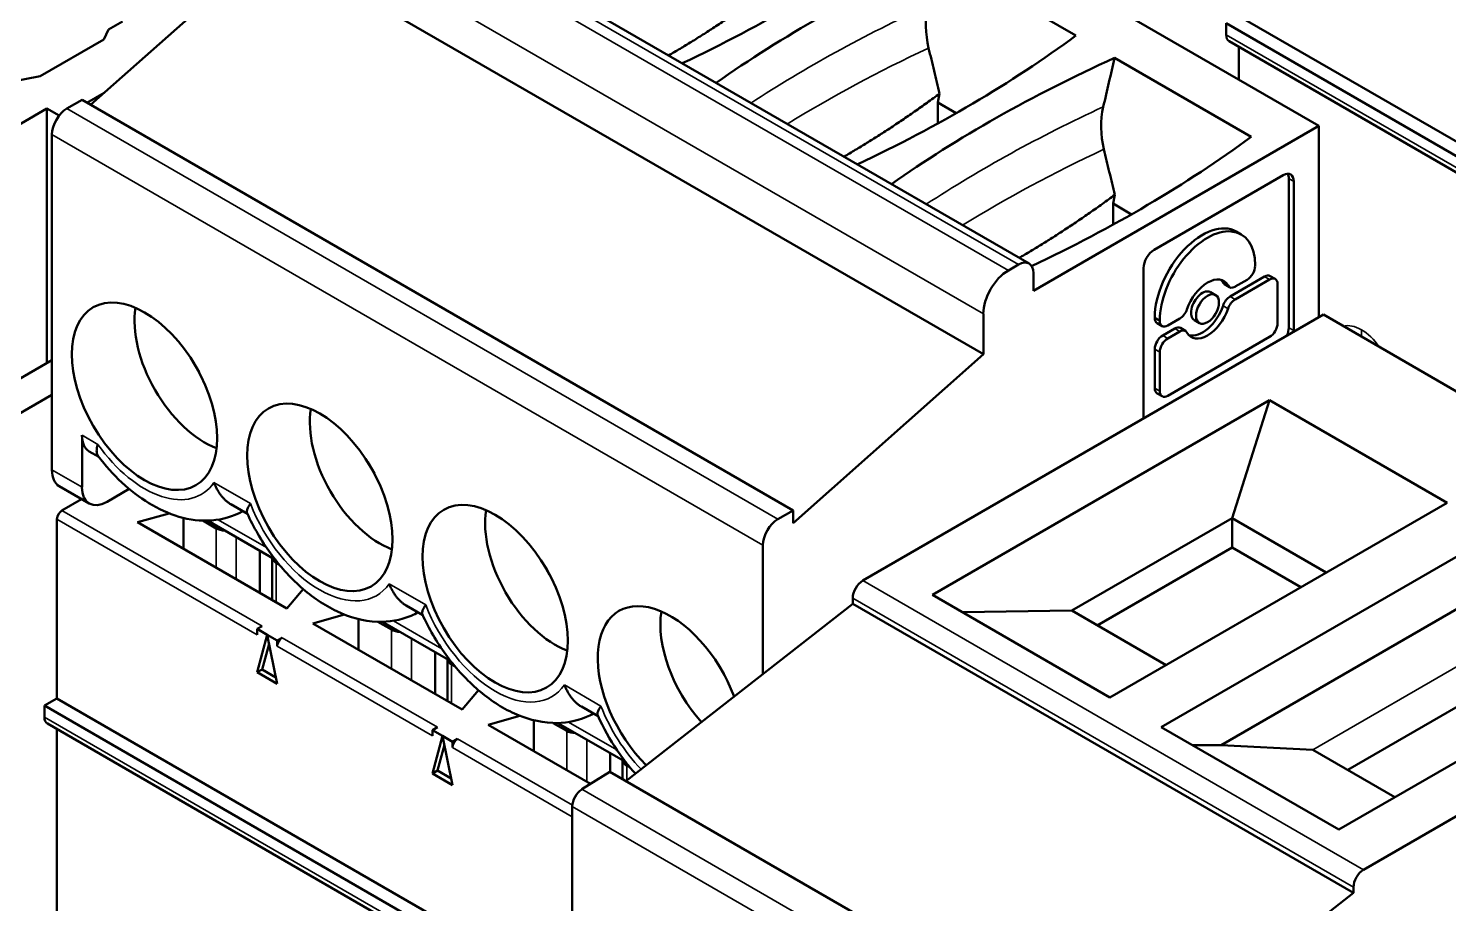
# Model space of a CAD drawing. Header units: millimetres. Extents: x 3118 to 4801, y 919 to 1849.
# Drawn here: x 4009.22 to 4029.27, y 1685.14 to 1697.5 of the extents above; entities that cross this region are included whole.
import ezdxf

# ---------------------------------------------------------------- set-up
doc = ezdxf.new("R2010")
doc.units = ezdxf.units.MM
doc.header["$LTSCALE"] = 1.8
doc.layers.add('외형선(ISO)', color=7, linetype='Continuous', lineweight=50)
doc.layers.add('좁은 외형선(ISO)', color=7, linetype='Continuous', lineweight=35)

msp = doc.modelspace()

# ---------------------------------------------------------------- linework, layer by layer
at = {"layer": '외형선(ISO)'}
for p, q in [((4017.4, 1701.916), (4027.441, 1696.119)), ((4013.308, 1699.972), (4023.349, 1694.174)), ((4010.097, 1696.416), (4012.663, 1698.691)), ((4022.704, 1692.894), (4012.663, 1698.691)), ((4022.083, 1698.507), (4024.011, 1697.394)), ((4033.587, 1693.469), (4026.31, 1697.67)), ((4010.283, 1697.338), (4010.352, 1697.48)), ((4010.352, 1697.48), (4010.548, 1697.593)), ((4033.587, 1693.265), (4026.133, 1697.568)), ((4026.133, 1697.405), (4026.133, 1697.568)), ((4010.283, 1697.338), (4009.385, 1696.819)), ((4026.174, 1697.314), (4033.587, 1693.034)), ((4026.31, 1696.772), (4026.31, 1697.235)), ((4024.558, 1697.078), (4026.486, 1695.965)), ((4009.385, 1696.819), (4008.717, 1696.691)), ((4009.764, 1696.364), (4009.976, 1696.487)), ((4020.017, 1690.689), (4009.976, 1696.487)), ((4010.288, 1696.585), (4010.046, 1696.446)), ((4022.06, 1696.45), (4022.086, 1696.575)), ((4022.321, 1696.299), (4022.06, 1696.45)), ((4022.06, 1696.153), (4022.06, 1696.45)), ((4009.481, 1696.364), (4008.561, 1695.833)), ((4009.481, 1696.364), (4009.481, 1692.772)), ((4009.653, 1696.265), (4009.481, 1696.364)), ((4023.411, 1693.792), (4027.441, 1696.119)), ((4027.441, 1696.119), (4027.441, 1693.417)), ((4009.551, 1691.261), (4009.551, 1695.997)), ((4025.115, 1694.368), (4026.939, 1695.421)), ((4027.017, 1695.375), (4027.017, 1693.27)), ((4027.088, 1695.335), (4027.088, 1693.229)), ((4024.535, 1695.021), (4024.561, 1695.146)), ((4024.796, 1694.87), (4024.535, 1695.021)), ((4024.535, 1694.724), (4024.535, 1695.021)), ((4026.274, 1694.627), (4026.344, 1694.586)), ((4023.057, 1694.078), (4023.199, 1694.16)), ((4023.411, 1694.037), (4023.411, 1693.792)), ((4024.966, 1692.005), (4024.966, 1694.11)), ((4026.541, 1694.141), (4026.541, 1694.151)), ((4026.11, 1693.882), (4026.181, 1693.841)), ((4026.189, 1693.71), (4026.675, 1693.991)), ((4026.746, 1693.95), (4026.26, 1693.669)), ((4026.26, 1693.849), (4026.43, 1693.947)), ((4026.754, 1693.998), (4026.825, 1693.958)), ((4026.858, 1693.333), (4026.858, 1693.885)), ((4025.912, 1693.772), (4025.983, 1693.731)), ((4021.001, 1689.698), (4027.506, 1693.454)), ((4022.704, 1692.894), (4022.704, 1693.466)), ((4034.577, 1689.371), (4027.506, 1693.454)), ((4025.125, 1693.415), (4025.125, 1693.405)), ((4025.158, 1693.333), (4025.229, 1693.292)), ((4025.196, 1693.374), (4025.196, 1693.364)), ((4025.237, 1693.16), (4025.407, 1693.258)), ((4025.308, 1693.3), (4025.478, 1693.398)), ((4025.486, 1693.266), (4025.557, 1693.225)), ((4025.684, 1693.376), (4025.755, 1693.335)), ((4025.478, 1693.217), (4025.308, 1693.119)), ((4025.308, 1692.309), (4026.746, 1693.139)), ((4020.017, 1690.511), (4022.704, 1692.894)), ((4025.125, 1692.414), (4025.125, 1692.967)), ((4025.196, 1692.926), (4025.196, 1692.373)), ((4007.536, 1691.649), (4009.551, 1692.812)), ((4011.537, 1692.8), (4011.629, 1692.64)), ((4007.96, 1691.404), (4009.551, 1692.322)), ((4026.745, 1692.246), (4021.984, 1689.498)), ((4025.158, 1692.342), (4025.229, 1692.301)), ((4026.745, 1692.246), (4026.216, 1690.582)), ((4029.253, 1690.799), (4026.745, 1692.246)), ((4009.976, 1691.016), (4009.976, 1691.751)), ((4010.213, 1691.445), (4010.079, 1691.522)), ((4014.012, 1691.371), (4014.104, 1691.211)), ((4009.655, 1691.032), (4010.079, 1690.787)), ((4009.971, 1690.85), (4009.693, 1690.689)), ((4010.642, 1690.993), (4010.329, 1690.812)), ((4011.208, 1690.648), (4010.761, 1690.522)), ((4012.313, 1690.641), (4012.078, 1690.776)), ((4019.804, 1690.567), (4020.017, 1690.689)), ((4020.017, 1690.689), (4020.017, 1690.511)), ((4029.253, 1690.799), (4024.492, 1688.05)), ((4009.622, 1688.036), (4009.622, 1690.567)), ((4010.761, 1690.522), (4012.868, 1689.305)), ((4011.408, 1690.149), (4011.408, 1690.584)), ((4011.871, 1690.436), (4011.68, 1690.546)), ((4011.746, 1690.546), (4012.708, 1689.99)), ((4023.953, 1689.276), (4026.216, 1690.582)), ((4026.216, 1690.582), (4026.216, 1690.166)), ((4026.216, 1690.582), (4027.547, 1689.813)), ((4029.978, 1690.38), (4025.217, 1687.631)), ((4012.486, 1689.526), (4012.486, 1690.118)), ((4012.661, 1690.018), (4012.661, 1689.425)), ((4019.592, 1688.382), (4019.592, 1690.2)), ((4024.313, 1689.067), (4026.216, 1690.166)), ((4026.216, 1690.166), (4027.186, 1689.605)), ((4012.764, 1689.92), (4012.719, 1689.946)), ((4016.487, 1689.942), (4016.579, 1689.782)), ((4012.868, 1689.305), (4013.099, 1689.58)), ((4020.859, 1689.453), (4020.859, 1689.371)), ((4021.984, 1689.498), (4024.492, 1688.05)), ((4026.063, 1687.375), (4029.731, 1689.492)), ((4013.235, 1689.093), (4013.683, 1689.219)), ((4014.788, 1689.212), (4014.553, 1689.347)), ((4017.655, 1686.869), (4020.859, 1689.371)), ((4027.93, 1685.289), (4020.859, 1689.371)), ((4023.953, 1689.276), (4022.408, 1689.253)), ((4023.953, 1689.276), (4025.284, 1688.507)), ((4028.072, 1685.616), (4034.577, 1689.371)), ((4012.451, 1689.016), (4012.521, 1689.056)), ((4012.451, 1689.016), (4012.592, 1688.934)), ((4012.451, 1688.934), (4012.451, 1689.016)), ((4013.235, 1689.093), (4015.343, 1687.877)), ((4013.882, 1688.72), (4013.882, 1689.155)), ((4014.155, 1689.117), (4014.346, 1689.007)), ((4014.221, 1689.117), (4015.183, 1688.561)), ((4012.592, 1688.934), (4012.45, 1688.404)), ((4012.592, 1688.934), (4012.733, 1688.852)), ((4012.734, 1688.24), (4012.592, 1688.934)), ((4012.733, 1688.852), (4012.804, 1688.893)), ((4012.733, 1688.852), (4012.733, 1688.771)), ((4032.486, 1688.932), (4027.724, 1686.184)), ((4012.521, 1688.444), (4012.618, 1688.807)), ((4014.961, 1688.097), (4014.961, 1688.69)), ((4012.45, 1688.404), (4012.521, 1688.444)), ((4012.715, 1688.332), (4012.521, 1688.444)), ((4015.136, 1688.589), (4015.136, 1687.996)), ((4015.239, 1688.492), (4015.194, 1688.518)), ((4018.962, 1688.513), (4019.054, 1688.353)), ((4012.45, 1688.404), (4012.734, 1688.24)), ((4009.445, 1687.934), (4009.622, 1688.036)), ((4016.899, 1683.834), (4009.622, 1688.036)), ((4015.343, 1687.877), (4015.574, 1688.151)), ((4029.751, 1688.124), (4027.849, 1687.026)), ((4016.899, 1683.63), (4009.445, 1687.934)), ((4009.445, 1687.77), (4009.445, 1687.934)), ((4017.263, 1687.783), (4017.028, 1687.919)), ((4009.487, 1687.679), (4016.899, 1683.399)), ((4014.925, 1687.587), (4014.996, 1687.628)), ((4015.71, 1687.664), (4016.158, 1687.79)), ((4015.71, 1687.664), (4017.158, 1686.829)), ((4016.357, 1687.291), (4016.357, 1687.727)), ((4016.63, 1687.688), (4016.82, 1687.579)), ((4016.695, 1687.688), (4017.658, 1687.133)), ((4027.724, 1686.184), (4025.217, 1687.631)), ((4009.622, 1683.545), (4009.622, 1687.601)), ((4014.925, 1687.587), (4015.067, 1687.505)), ((4014.925, 1687.505), (4014.925, 1687.587)), ((4015.067, 1687.505), (4014.925, 1686.975)), ((4015.209, 1686.811), (4015.067, 1687.505)), ((4015.067, 1687.505), (4015.208, 1687.423)), ((4015.208, 1687.423), (4015.279, 1687.464)), ((4015.208, 1687.423), (4015.208, 1687.342)), ((4014.995, 1687.016), (4015.093, 1687.379)), ((4017.436, 1686.996), (4017.436, 1687.261)), ((4026.063, 1687.375), (4025.661, 1687.375)), ((4027.357, 1687.31), (4026.063, 1687.375)), ((4027.357, 1687.31), (4028.516, 1686.641)), ((4014.925, 1686.975), (4014.995, 1687.016)), ((4015.19, 1686.903), (4014.995, 1687.016)), ((4017.61, 1687.16), (4017.61, 1686.895)), ((4017.714, 1687.063), (4017.669, 1687.089)), ((4014.925, 1686.975), (4015.209, 1686.811)), ((4017.43, 1687), (4017.035, 1686.752)), ((4024.501, 1682.917), (4017.43, 1687)), ((4016.899, 1680.447), (4016.899, 1686.51)), ((4024.64, 1682.719), (4027.93, 1685.289)), ((4027.93, 1685.371), (4027.93, 1685.289))]:
    msp.add_line(p, q, dxfattribs=at)
for centre, major_axis, ratio, start_param, end_param in [((4005.79, 1705.942), (20, 0), 0.57735, 5.397834, 5.618878), ((4034.413, 1689.416), (-20, 0), 0.57735, 5.376697, 5.59774), ((4022.635, 1697.403), (-0.213, 0.99), 0.718086, 0.992119, 1.603505), ((4008.264, 1704.513), (20, 0), 0.57735, 5.397834, 5.618878), ((4026.274, 1697.487), (-0.1, -0.173), 0.57735, 5.497787, 6.283185), ((4036.888, 1687.987), (-20, 0), 0.57735, 5.376697, 5.59774), ((4036.888, 1680.625), (-13.016, -69.532), 0.218386, 4.514556, 4.524759), ((4009.764, 1696.119), (-0.15, -0.26), 0.57735, 3.926991, 5.497787), ((4025.109, 1695.974), (-0.213, 0.99), 0.718086, 0.992119, 1.603505), ((4010.739, 1703.084), (20, 0), 0.57735, 5.396921, 5.618878), ((4026.939, 1695.249), (0.105, 0.183), 0.57735, 5.497787, 7.068583), ((4026.868, 1695.289), (0.105, 0.183), 0.57735, 5.497787, 5.941106), ((4025.798, 1693.804), (0.476, 0.824), 0.57735, 0, 2.356194), ((4025.869, 1693.763), (0.476, 0.824), 0.57735, 5.497787, 8.63938), ((4023.199, 1693.915), (0.15, 0.26), 0.57735, 5.497787, 7.068583), ((4025.115, 1694.196), (-0.105, -0.183), 0.57735, 3.926991, 5.497787), ((4023.057, 1693.67), (-0.25, -0.433), 0.57735, 3.926991, 5.497787), ((4026.43, 1694.076), (0.079, 0.137), 0.57735, 3.926991, 5.497787), ((4025.869, 1693.533), (0.228, 0.396), 0.57735, 5.949564, 8.187603), ((4025.798, 1693.574), (0.228, 0.396), 0.57735, 5.949564, 6.127739), ((4026.189, 1694.019), (-0.079, -0.137), 0.57735, 5.949564, 6.283185), ((4026.26, 1693.978), (-0.079, -0.137), 0.57735, 5.949564, 7.068583), ((4026.675, 1693.861), (0.079, 0.137), 0.57735, 0, 0.785398), ((4026.746, 1693.821), (0.079, 0.137), 0.57735, 5.497787, 7.068583), ((4025.798, 1693.574), (0.114, 0.198), 0.57735, 0, 3.141593), ((4026.189, 1693.581), (-0.079, -0.137), 0.57735, 3.926991, 5.04601), ((4026.26, 1693.54), (-0.079, -0.137), 0.57735, 3.926991, 5.04601), ((4011.708, 1692.792), (-0.7, 1.212), 0.57735, 0.613952, 2.52764), ((4025.478, 1693.527), (0.079, 0.137), 0.57735, 3.926991, 5.04601), ((4025.869, 1693.533), (-0.228, -0.396), 0.57735, 5.949564, 8.187603), ((4025.798, 1693.574), (-0.228, -0.396), 0.57735, 0.155447, 1.904417), ((4025.237, 1693.469), (-0.079, -0.137), 0.57735, 5.497787, 6.283185), ((4025.308, 1693.429), (-0.079, -0.137), 0.57735, 5.497787, 7.068583), ((4025.407, 1693.129), (0.079, 0.137), 0.57735, 0, 0.785398), ((4025.478, 1693.088), (0.079, 0.137), 0.57735, 5.949564, 7.068583), ((4026.746, 1693.268), (0.079, 0.137), 0.57735, 3.926991, 5.497787), ((4026.868, 1693.184), (0.105, 0.183), 0.57735, 4.887569, 5.497787), ((4026.939, 1693.143), (0.105, 0.183), 0.57735, 5.398973, 5.497787), ((4025.237, 1693.031), (-0.079, -0.137), 0.57735, 3.926991, 5.497787), ((4025.308, 1692.99), (-0.079, -0.137), 0.57735, 3.926991, 5.497787), ((4025.237, 1692.479), (-0.079, -0.137), 0.57735, 5.497787, 6.283185), ((4025.308, 1692.438), (-0.079, -0.137), 0.57735, 5.497787, 7.068583), ((4014.183, 1691.363), (-0.7, 1.212), 0.57735, 0.613952, 2.52764), ((4025.115, 1692.091), (-0.105, -0.183), 0.57735, 5.497787, 5.596602), ((4010.329, 1691.955), (-0.25, -0.433), 0.57735, 5.497787, 6.283185), ((4009.905, 1691.465), (-0.25, -0.433), 0.57735, 5.497787, 6.283185), ((4010.329, 1691.22), (-0.25, -0.433), 0.57735, 5.497787, 7.068583), ((4009.693, 1690.608), (-0.05, -0.0866), 0.57735, 3.926991, 5.497787), ((4016.658, 1689.934), (-0.7, 1.212), 0.57735, 0.613952, 2.52764), ((4012.012, 1690.518), (0.2, 0), 0.57735, 3.926991, 4.616874), ((4019.804, 1690.322), (-0.15, -0.26), 0.57735, 3.926991, 5.497787), ((4012.861, 1690.028), (-0.2, 0), 0.57735, 0.095515, 0.785398), ((4021.001, 1689.535), (-0.1, -0.173), 0.57735, 3.926991, 5.497787), ((4018.284, 1688.015), (-0.725, 1.256), 0.57735, 4.426794, 8.301264), ((4019.133, 1688.505), (-0.7, 1.212), 0.57735, 0.613952, 1.928356), ((4012.804, 1688.812), (-0.05, -0.0866), 0.57735, 3.926991, 5.497787), ((4014.487, 1689.089), (0.2, 0), 0.57735, 3.926991, 4.616874), ((4015.336, 1688.599), (-0.2, 0), 0.57735, 0.095515, 0.785398), ((4009.587, 1687.852), (-0.1, -0.173), 0.57735, 5.497787, 6.283185), ((4015.279, 1687.383), (-0.05, -0.0866), 0.57735, 3.926991, 5.497787), ((4016.962, 1687.66), (0.2, 0), 0.57735, 3.926991, 4.616874), ((4017.81, 1687.17), (-0.2, 0), 0.57735, 0.095515, 0.785398), ((4017.041, 1686.592), (-0.1, -0.173), 0.57735, 3.970624, 5.497787), ((4028.072, 1685.452), (-0.1, -0.173), 0.57735, 3.926991, 5.497787)]:
    msp.add_ellipse(centre, major_axis=major_axis, ratio=ratio, start_param=start_param, end_param=end_param, dxfattribs=at)
for centre, major_axis in [((4010.86, 1692.302), (-0.725, 1.256)), ((4025.869, 1693.533), (-0.114, -0.198)), ((4013.334, 1690.873), (-0.725, 1.256)), ((4015.809, 1689.444), (-0.725, 1.256))]:
    msp.add_ellipse(centre, major_axis=major_axis, ratio=0.57735, dxfattribs=at)
for points in [[(4019.611, 1698.004), (4018.933, 1697.503), (4018.259, 1697.113)], [(4022.086, 1696.575), (4021.408, 1696.074), (4020.734, 1695.684)], [(4024.561, 1695.146), (4023.883, 1694.645), (4023.209, 1694.255)]]:
    msp.add_rational_spline(points, [1.02770253116, 1.03021040397, 1.03021599738], degree=2, dxfattribs=at)
for points, knots in [([(4021.931, 1697.218), (4021.944, 1697.164), (4021.957, 1697.111), (4021.97, 1697.057), (4021.983, 1697.004), (4021.996, 1696.95), (4022.008, 1696.896), (4022.021, 1696.843), (4022.034, 1696.789), (4022.047, 1696.736), (4022.06, 1696.682), (4022.073, 1696.629), (4022.086, 1696.575)], [27.3487746, 27.3487746, 27.3487746, 27.3487746, 27.5141397, 27.5141397, 27.5141397, 27.6795053, 27.6795053, 27.6795053, 27.8448716, 27.8448716, 27.8448716, 28.0102384, 28.0102384, 28.0102384, 28.0102384]), ([(4024.406, 1695.789), (4024.419, 1695.735), (4024.432, 1695.682), (4024.445, 1695.628), (4024.458, 1695.575), (4024.47, 1695.521), (4024.483, 1695.468), (4024.496, 1695.414), (4024.509, 1695.36), (4024.522, 1695.307), (4024.535, 1695.253), (4024.548, 1695.2), (4024.561, 1695.146)], [27.3487746, 27.3487746, 27.3487746, 27.3487746, 27.5141397, 27.5141397, 27.5141397, 27.6795053, 27.6795053, 27.6795053, 27.8448716, 27.8448716, 27.8448716, 28.0102384, 28.0102384, 28.0102384, 28.0102384]), ([(4010.2, 1691.621), (4010.196, 1691.611), (4010.193, 1691.6), (4010.191, 1691.59), (4010.188, 1691.579), (4010.186, 1691.569), (4010.185, 1691.56), (4010.184, 1691.55), (4010.183, 1691.541), (4010.183, 1691.532), (4010.183, 1691.523), (4010.183, 1691.515), (4010.184, 1691.507), (4010.186, 1691.499), (4010.187, 1691.492), (4010.189, 1691.485), (4010.192, 1691.478), (4010.195, 1691.472), (4010.198, 1691.466), (4010.2, 1691.463), (4010.202, 1691.46), (4010.204, 1691.458)], [0, 0, 0, 0, 0.0500439, 0.0500439, 0.0500439, 0.1003298, 0.1003298, 0.1003298, 0.1506336, 0.1506336, 0.1506336, 0.2007383, 0.2007383, 0.2007383, 0.2507413, 0.2507413, 0.2507413, 0.3010207, 0.3010207, 0.3010207, 0.3259682, 0.3259682, 0.3259682, 0.3259682]), ([(4010.204, 1691.458), (4010.306, 1691.323), (4010.418, 1691.197), (4010.658, 1690.973), (4010.786, 1690.874), (4011.056, 1690.71), (4011.197, 1690.644), (4011.494, 1690.558), (4011.65, 1690.537), (4011.958, 1690.56), (4012.11, 1690.603), (4012.246, 1690.678), (4012.247, 1690.678), (4012.247, 1690.679)], [2.570912, 2.570912, 2.570912, 2.570912, 2.842128, 2.842128, 3.113344, 3.113344, 3.384559, 3.384559, 3.655775, 3.655775, 3.915873, 3.915873, 3.916819, 3.916819, 3.916819, 3.916819]), ([(4012.078, 1690.776), (4012.074, 1690.779), (4012.069, 1690.781), (4012.065, 1690.784), (4012.053, 1690.792), (4012.041, 1690.8), (4012.029, 1690.81), (4012.017, 1690.819), (4012.006, 1690.829), (4011.995, 1690.839), (4011.984, 1690.85), (4011.973, 1690.861), (4011.963, 1690.873), (4011.953, 1690.884), (4011.943, 1690.897), (4011.934, 1690.909), (4011.924, 1690.922), (4011.915, 1690.935), (4011.906, 1690.949), (4011.898, 1690.963), (4011.889, 1690.977), (4011.882, 1690.992), (4011.874, 1691.006), (4011.866, 1691.021), (4011.859, 1691.036), (4011.852, 1691.052), (4011.845, 1691.067), (4011.839, 1691.083)], [0.5832526, 0.5832526, 0.5832526, 0.5832526, 0.6016391, 0.6016391, 0.6016391, 0.6542184, 0.6542184, 0.6542184, 0.7068174, 0.7068174, 0.7068174, 0.759171, 0.759171, 0.759171, 0.8114111, 0.8114111, 0.8114111, 0.8636676, 0.8636676, 0.8636676, 0.9158958, 0.9158958, 0.9158958, 0.9682186, 0.9682186, 0.9682186, 1.0204727, 1.0204727, 1.0204727, 1.0204727]), ([(4012.308, 1690.651), (4012.307, 1690.654), (4012.306, 1690.657), (4012.305, 1690.66), (4012.305, 1690.665), (4012.304, 1690.67), (4012.305, 1690.676), (4012.305, 1690.681), (4012.306, 1690.687), (4012.307, 1690.694), (4012.309, 1690.7), (4012.311, 1690.707), (4012.314, 1690.714), (4012.317, 1690.721), (4012.32, 1690.728), (4012.324, 1690.736), (4012.328, 1690.744), (4012.333, 1690.752), (4012.338, 1690.76), (4012.343, 1690.768), (4012.348, 1690.777), (4012.355, 1690.786)], [0.6696626, 0.6696626, 0.6696626, 0.6696626, 0.7057633, 0.7057633, 0.7057633, 0.7581259, 0.7581259, 0.7581259, 0.8103638, 0.8103638, 0.8103638, 0.8626229, 0.8626229, 0.8626229, 0.9148484, 0.9148484, 0.9148484, 0.9671682, 0.9671682, 0.9671682, 1.0194216, 1.0194216, 1.0194216, 1.0194216]), ([(4012.308, 1690.651), (4012.398, 1690.452), (4012.509, 1690.261), (4012.765, 1689.908), (4012.91, 1689.746), (4013.224, 1689.468), (4013.394, 1689.352), (4013.755, 1689.181), (4013.948, 1689.125), (4014.308, 1689.112), (4014.473, 1689.138), (4014.659, 1689.217), (4014.691, 1689.232), (4014.722, 1689.25)], [2.185909, 2.185909, 2.185909, 2.185909, 2.534125, 2.534125, 2.882342, 2.882342, 3.230558, 3.230558, 3.578774, 3.578774, 3.856739, 3.856739, 3.916819, 3.916819, 3.916819, 3.916819]), ([(4014.553, 1689.347), (4014.548, 1689.35), (4014.544, 1689.353), (4014.54, 1689.355), (4014.528, 1689.363), (4014.516, 1689.371), (4014.504, 1689.381), (4014.492, 1689.39), (4014.481, 1689.4), (4014.47, 1689.41), (4014.459, 1689.421), (4014.448, 1689.432), (4014.438, 1689.444), (4014.428, 1689.455), (4014.418, 1689.468), (4014.408, 1689.481), (4014.399, 1689.493), (4014.39, 1689.507), (4014.381, 1689.52), (4014.373, 1689.534), (4014.364, 1689.548), (4014.356, 1689.563), (4014.348, 1689.577), (4014.341, 1689.592), (4014.334, 1689.608), (4014.327, 1689.623), (4014.32, 1689.638), (4014.314, 1689.654)], [0.5832526, 0.5832526, 0.5832526, 0.5832526, 0.6016391, 0.6016391, 0.6016391, 0.6542184, 0.6542184, 0.6542184, 0.7068174, 0.7068174, 0.7068174, 0.759171, 0.759171, 0.759171, 0.8114111, 0.8114111, 0.8114111, 0.8636676, 0.8636676, 0.8636676, 0.9158958, 0.9158958, 0.9158958, 0.9682186, 0.9682186, 0.9682186, 1.0204727, 1.0204727, 1.0204727, 1.0204727]), ([(4014.783, 1689.222), (4014.782, 1689.225), (4014.781, 1689.228), (4014.78, 1689.231), (4014.779, 1689.236), (4014.779, 1689.241), (4014.779, 1689.247), (4014.78, 1689.252), (4014.781, 1689.258), (4014.782, 1689.265), (4014.784, 1689.271), (4014.786, 1689.278), (4014.789, 1689.285), (4014.792, 1689.292), (4014.795, 1689.299), (4014.799, 1689.307), (4014.803, 1689.315), (4014.808, 1689.323), (4014.813, 1689.331), (4014.818, 1689.339), (4014.823, 1689.348), (4014.829, 1689.357)], [0.6696626, 0.6696626, 0.6696626, 0.6696626, 0.7057633, 0.7057633, 0.7057633, 0.7581259, 0.7581259, 0.7581259, 0.8103638, 0.8103638, 0.8103638, 0.8626229, 0.8626229, 0.8626229, 0.9148484, 0.9148484, 0.9148484, 0.9671682, 0.9671682, 0.9671682, 1.0194216, 1.0194216, 1.0194216, 1.0194216]), ([(4014.783, 1689.222), (4014.873, 1689.023), (4014.984, 1688.832), (4015.24, 1688.479), (4015.385, 1688.317), (4015.699, 1688.04), (4015.868, 1687.923), (4016.23, 1687.752), (4016.423, 1687.696), (4016.783, 1687.683), (4016.948, 1687.709), (4017.133, 1687.788), (4017.166, 1687.803), (4017.197, 1687.821)], [2.185909, 2.185909, 2.185909, 2.185909, 2.534125, 2.534125, 2.882342, 2.882342, 3.230558, 3.230558, 3.578774, 3.578774, 3.856739, 3.856739, 3.916819, 3.916819, 3.916819, 3.916819]), ([(4017.028, 1687.919), (4017.023, 1687.921), (4017.019, 1687.924), (4017.015, 1687.926), (4017.002, 1687.934), (4016.99, 1687.943), (4016.979, 1687.952), (4016.967, 1687.961), (4016.956, 1687.971), (4016.945, 1687.982), (4016.934, 1687.992), (4016.923, 1688.003), (4016.913, 1688.015), (4016.903, 1688.027), (4016.893, 1688.039), (4016.883, 1688.052), (4016.874, 1688.064), (4016.865, 1688.078), (4016.856, 1688.091), (4016.847, 1688.105), (4016.839, 1688.119), (4016.831, 1688.134), (4016.823, 1688.148), (4016.816, 1688.163), (4016.809, 1688.179), (4016.802, 1688.194), (4016.795, 1688.21), (4016.789, 1688.225)], [0.5832526, 0.5832526, 0.5832526, 0.5832526, 0.6016391, 0.6016391, 0.6016391, 0.6542184, 0.6542184, 0.6542184, 0.7068174, 0.7068174, 0.7068174, 0.759171, 0.759171, 0.759171, 0.8114111, 0.8114111, 0.8114111, 0.8636676, 0.8636676, 0.8636676, 0.9158958, 0.9158958, 0.9158958, 0.9682186, 0.9682186, 0.9682186, 1.0204727, 1.0204727, 1.0204727, 1.0204727]), ([(4017.258, 1687.793), (4017.257, 1687.796), (4017.256, 1687.799), (4017.255, 1687.802), (4017.254, 1687.807), (4017.254, 1687.812), (4017.254, 1687.818), (4017.255, 1687.823), (4017.256, 1687.829), (4017.257, 1687.836), (4017.259, 1687.842), (4017.261, 1687.849), (4017.264, 1687.856), (4017.267, 1687.863), (4017.27, 1687.871), (4017.274, 1687.878), (4017.278, 1687.886), (4017.282, 1687.894), (4017.287, 1687.902), (4017.293, 1687.911), (4017.298, 1687.919), (4017.304, 1687.928)], [0.6696626, 0.6696626, 0.6696626, 0.6696626, 0.7057633, 0.7057633, 0.7057633, 0.7581259, 0.7581259, 0.7581259, 0.8103638, 0.8103638, 0.8103638, 0.8626229, 0.8626229, 0.8626229, 0.9148484, 0.9148484, 0.9148484, 0.9671682, 0.9671682, 0.9671682, 1.0194216, 1.0194216, 1.0194216, 1.0194216]), ([(4017.258, 1687.793), (4017.336, 1687.622), (4017.429, 1687.456), (4017.613, 1687.185), (4017.699, 1687.076), (4017.79, 1686.975)], [2.185909, 2.185909, 2.185909, 2.185909, 2.4859649, 2.4859649, 2.7076018, 2.7076018, 2.7076018, 2.7076018])]:
    msp.add_open_spline(points, degree=3, knots=knots, dxfattribs=at)
at = {"layer": '좁은 외형선(ISO)'}
for p, q in [((4013.016, 1699.875), (4023.057, 1694.078)), ((4013.158, 1699.957), (4023.199, 1694.16)), ((4022.704, 1693.466), (4012.663, 1699.263)), ((4033.587, 1693.102), (4026.133, 1697.405)), ((4019.804, 1690.567), (4009.764, 1696.364)), ((4019.592, 1690.2), (4009.551, 1695.997)), ((4027.088, 1695.335), (4027.017, 1695.375)), ((4026.159, 1693.864), (4026.089, 1693.905)), ((4026.675, 1693.991), (4026.746, 1693.95)), ((4026.189, 1693.71), (4026.26, 1693.669)), ((4026.159, 1693.538), (4026.089, 1693.579)), ((4025.196, 1693.374), (4025.125, 1693.415)), ((4025.196, 1693.364), (4025.125, 1693.405)), ((4025.407, 1693.258), (4025.478, 1693.217)), ((4027.088, 1693.229), (4027.017, 1693.27)), ((4028.042, 1693.144), (4028.042, 1693.241)), ((4025.237, 1693.16), (4025.308, 1693.119)), ((4025.196, 1692.926), (4025.125, 1692.967)), ((4025.196, 1692.373), (4025.125, 1692.414)), ((4010.2, 1691.621), (4009.976, 1691.751)), ((4009.976, 1691.016), (4009.551, 1691.261)), ((4012.355, 1690.786), (4011.839, 1691.083)), ((4009.693, 1690.689), (4012.521, 1689.056)), ((4012.451, 1688.934), (4009.622, 1690.567)), ((4011.871, 1689.881), (4011.871, 1690.436)), ((4011.898, 1690.559), (4012.58, 1690.166)), ((4012.154, 1689.718), (4012.154, 1690.31)), ((4012.719, 1689.946), (4012.719, 1689.391)), ((4014.829, 1689.357), (4014.314, 1689.654)), ((4021.001, 1689.698), (4028.072, 1685.616)), ((4020.859, 1689.453), (4027.93, 1685.371)), ((4014.373, 1689.13), (4015.055, 1688.737)), ((4012.804, 1688.893), (4014.996, 1687.628)), ((4014.346, 1688.452), (4014.346, 1689.007)), ((4014.628, 1688.289), (4014.628, 1688.882)), ((4014.925, 1687.505), (4012.733, 1688.771)), ((4029.62, 1688.616), (4027.357, 1687.31)), ((4015.194, 1688.518), (4015.194, 1687.962)), ((4017.304, 1687.928), (4016.789, 1688.225)), ((4016.899, 1683.467), (4009.445, 1687.77)), ((4016.848, 1687.702), (4017.53, 1687.308)), ((4015.279, 1687.464), (4016.9, 1686.528)), ((4016.82, 1687.023), (4016.82, 1687.579)), ((4017.103, 1686.86), (4017.103, 1687.453)), ((4016.899, 1686.365), (4015.208, 1687.342)), ((4017.669, 1687.089), (4017.669, 1686.88)), ((4017.035, 1686.752), (4024.106, 1682.669)), ((4023.97, 1682.428), (4016.899, 1686.51))]:
    msp.add_line(p, q, dxfattribs=at)
for centre, major_axis, start_param, end_param in [((4034.413, 1688.798), (-20, 0), 5.386899, 5.559793), ((4034.413, 1688.33), (-19.819, 0), 5.393683, 5.531385), ((4036.888, 1687.369), (-20, 0), 5.386899, 5.559793), ((4036.888, 1686.901), (-19.819, 0), 5.393683, 5.531385), ((4028.042, 1692.751), (-0.3, 0.52), 5.497787, 6.136811), ((4028.042, 1692.751), (0.3, -0.52), 1.717171, 2.356194), ((4010.86, 1692.302), (0.8, -1.386), 4.875419, 6.544985), ((4013.334, 1690.873), (0.8, -1.386), 4.45059, 6.544985), ((4015.809, 1689.444), (0.8, -1.386), 4.45059, 6.544985), ((4018.284, 1688.015), (0.8, -1.386), 4.45059, 5.12393)]:
    msp.add_ellipse(centre, major_axis=major_axis, ratio=0.57735, start_param=start_param, end_param=end_param, dxfattribs=at)

doc.saveas('drawing.dxf')
